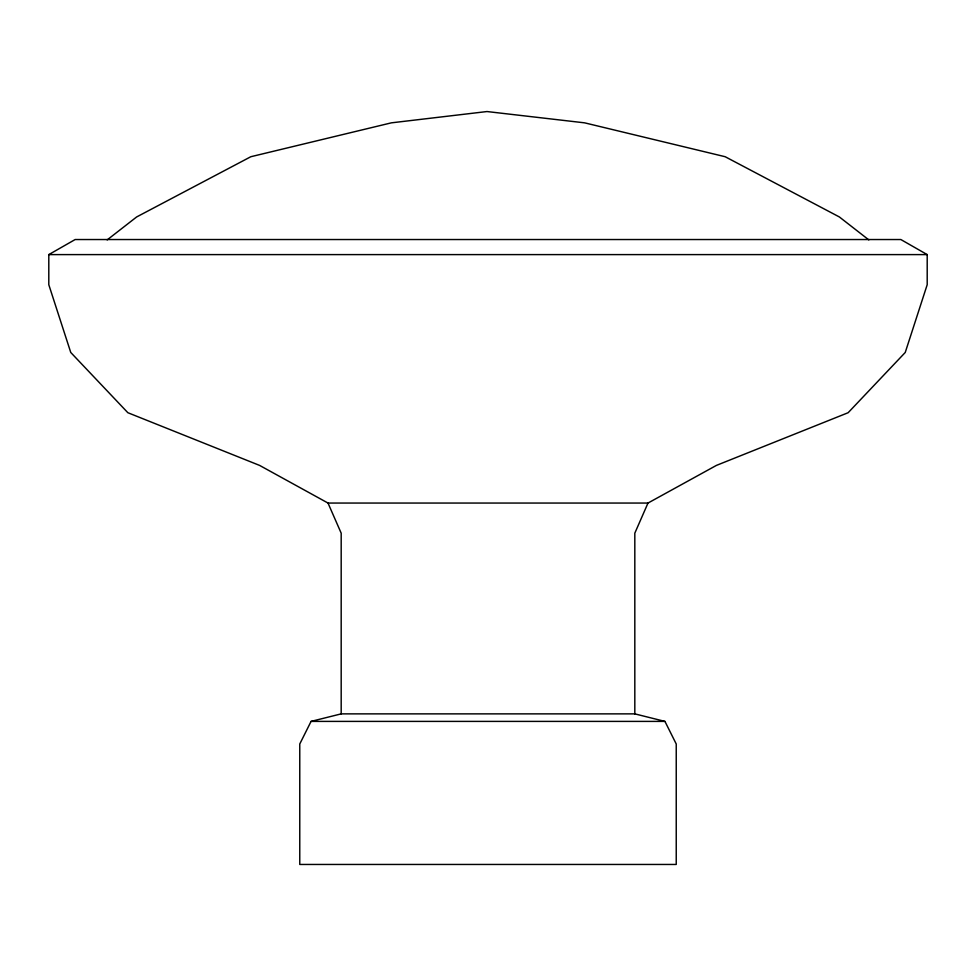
<?xml version="1.0" encoding="UTF-8"?>
<svg xmlns="http://www.w3.org/2000/svg" width="976" height="976" viewBox="0 0 976 976"><rect width="100%" height="100%" fill="white"/><g stroke="black" fill="none" stroke-linecap="round" stroke-linejoin="round"><path stroke-width="1.46" d="M647.991 503.055L328.009 503.055L259.616 465.418L127.856 412.714L70.76 352.47L48.8 284.711L48.8 254.602L75.152 239.535L900.848 239.535L927.2 254.602L927.2 284.711L905.24 352.47L848.144 412.714L716.384 465.418L647.991 503.055L634.815 533.177L634.815 713.871L664.937 721.398L676.234 743.993L676.234 864.455L299.766 864.455L299.766 743.993L311.063 721.398L341.185 713.871L634.815 713.871M107.177 239.901L136.64 216.953L250.832 156.721L391.376 122.842L487 111.545L584.624 122.842L725.168 156.721L839.36 216.953L868.823 239.901M48.8 254.602L927.2 254.602M311.063 721.398L664.937 721.398M328.009 503.055L341.185 533.177L341.185 713.871"/></g></svg>
